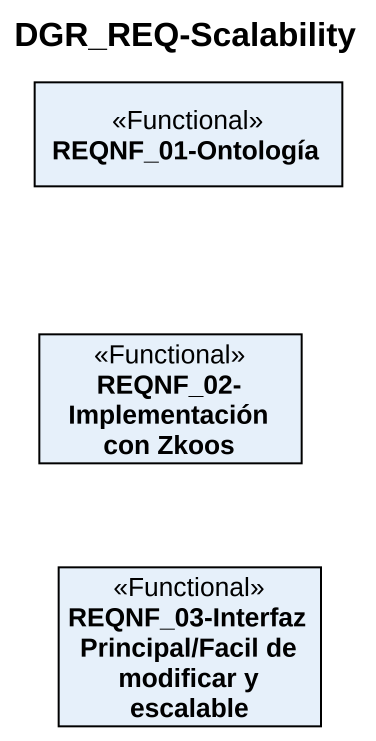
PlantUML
@startuml
title DGR_REQ-Scalability
hide circle
hide empty members
class "REQNF_01-Ontología" as REQNF_01_Ontología <<Functional>>
class "REQNF_02- Implementación con Zkoos" as REQNF_02_Implementación_con <<Functional>>
class "REQNF_03-Interfaz Principal/Facil de modificar y escalable" as REQNF_03_Interfaz_Principal <<Functional>>
@enduml
